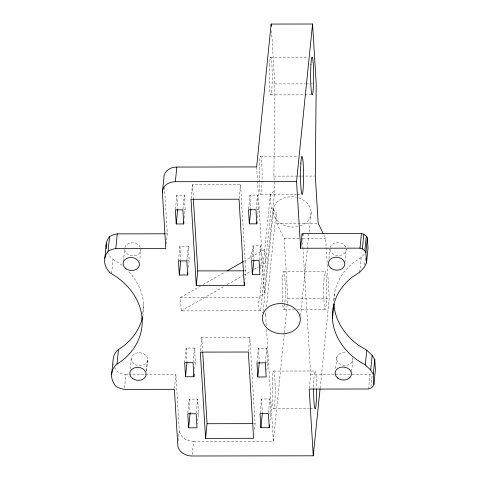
<?xml version="1.0" encoding="UTF-8"?>
<svg xmlns="http://www.w3.org/2000/svg" width="480" height="480" viewBox="0 0 480 480"><rect width="100%" height="100%" fill="white"/><g stroke="black" fill="none" stroke-linecap="round" stroke-linejoin="round"><path stroke-width="0.36" stroke-dasharray="2.4 1.8" d="M266.298 325.608L265.662 315.168L260.292 310.272A17.484 13.89 5.8 0 1 259.542 297.894L264.312 292.986L274.752 190.176L273.9 176.118L274.794 83.922L271.512 30.054M111.636 273.312L113.052 259.392L111.516 258.084A22.896 18.192 5.8 0 1 107.232 251.832M123.39 261.594L124.626 249.366A8.178 6.492 5.8 0 0 133.176 255.864A8.178 6.492 5.8 0 0 140.928 249.336L139.788 260.55M124.536 387.912L125.874 374.724L121.674 373.764L117.816 372.066A22.896 18.192 5.8 0 1 114.666 367.518M130.302 369.258L131.214 357.534M142.644 313.794L143.61 304.266M146.4 371.136L147.444 360.882A8.178 6.492 5.8 0 0 136.974 352.92A8.178 6.492 5.8 0 0 133.986 363.822A8.178 6.492 5.8 0 0 147.444 360.882M146.43 370.914L147.618 359.196M166.26 244.056L167.298 233.802L164.484 187.626M175.434 209.148L176.844 195.228L184.338 195.216L185.196 209.298L184.224 218.82M182.922 209.136L184.338 195.216M178.47 260.934L179.958 246.282L188.328 246.27L189.186 260.352L188.364 268.41M191.088 198.558L192.504 184.638L240.522 184.56L245.778 270.828L244.812 280.35M186.84 260.922L188.328 246.27M174.462 388.566L175.878 374.646L129.606 374.718M184.662 362.694L186.15 348.042L194.526 348.03L195.378 362.112L194.412 371.634M178.236 440.76L179.28 430.506L175.878 374.646M187.848 413.016L189.264 399.096L197.634 399.084L198.492 413.166L197.376 424.158M193.032 362.682L194.526 348.03M200.472 350.64L201.81 337.452L249.828 337.374L255.084 423.642L254.34 430.968M196.218 413.004L197.634 399.084M192.192 454.536L193.536 441.348A13.638 10.83 5.8 0 1 179.28 430.506M239.112 198.48L240.522 184.56M248.568 209.028L249.978 195.108L257.466 195.096L258.324 209.184L257.436 217.974M256.056 209.016L257.466 195.096M251.658 259.776L253.068 245.856L260.556 245.844L261.414 259.932L260.376 270.186M248.418 351.294L249.828 337.374M259.146 259.764L260.556 245.844M270.324 194.586L259.884 297.39L180.438 297.516L181.254 310.896L260.7 310.77L271.14 207.966L270.324 194.586L274.752 190.176M257.01 362.154L258.426 348.234L266.796 348.222L267.654 362.31L266.832 370.368M263.148 311.31L273.654 207.996M265.662 315.168L266.118 310.698M266.496 306.972L276.102 212.358L271.14 207.966M260.1 412.902L261.516 398.982L269.886 398.97L270.744 413.052L270 420.378M265.308 362.874L266.796 348.222M268.47 412.89L269.886 398.97M193.536 441.348L273.336 441.222L287.85 298.356L284.202 238.5L276.774 223.344L276.102 212.358M300.588 315.702L311.136 211.854A19.002 15.096 5.8 0 0 298.254 197.778M309.276 388.35L310.686 374.43L303.066 249.24M328.962 258.564L329.952 248.814M320.13 388.194L329.262 298.29L325.62 238.434L323.676 234.48M333.864 300.57L334.686 292.512M344.892 262.2L346.23 249.012A8.178 6.492 5.8 0 1 338.472 255.54A8.178 6.492 5.8 0 1 329.928 249.036M335.652 368.418L336.792 357.21M359.646 272.28L361.134 257.628L365.916 252.426M351.63 371.544L352.92 358.872M364.65 264.882L365.394 257.556M368.556 388.992L370.044 374.34L371.742 373.764M370.962 386.76L372.156 375.036M249.912 257.754L253.806 247.302M361.134 257.628L353.448 262.644A71.82 57.054 5.8 0 0 333.858 300.372M180.438 297.516L200.55 286.026M203.142 284.544L225.198 271.938M244.008 261.192L264.768 249.324L265.578 262.704L259.092 266.412M181.254 310.896L224.712 286.062M227.31 284.58L242.88 275.682M243.528 275.31L251.31 270.864M253.902 269.382L258.444 266.784M270.51 57.192L308.226 57.132M274.794 83.922L305.112 83.874M305.85 83.874L309.546 83.868M310.29 83.868L312.504 83.862M270.942 94.896L304.218 94.842M304.956 94.842L310.872 94.836M260.412 156.636L298.128 156.576M273.9 176.118L297.564 176.082M298.302 176.082L300.522 176.076M301.26 176.076L315.312 176.052M260.844 194.34L296.34 194.286M297.078 194.286L300.774 194.28M183.696 209.304L185.196 209.298M256.83 209.184L258.324 209.184M276.774 223.344L318.186 223.278M165.804 233.802L167.298 233.802M284.202 238.5L299.736 238.476M302.694 238.47L325.62 238.434M259.92 259.932L261.414 259.932M187.092 260.358L189.186 260.352M244.302 270.828L245.778 270.828M283.572 271.674L324.984 271.608M287.85 298.356L329.262 298.29M284.004 309.378L294.354 309.366M297.312 309.36L325.416 309.318M193.986 362.118L195.378 362.112M265.56 362.31L267.654 362.31M273.474 371.07L314.886 371.004M125.874 374.724L128.862 374.718M310.686 374.43L334.434 374.394M335.172 374.394L370.044 374.34M273.9 408.774L309.396 408.72M310.14 408.72L313.836 408.714M197.094 413.172L198.492 413.166M269.346 413.058L270.744 413.052M253.608 423.648L255.084 423.642M113.052 259.392L119.07 263.01A71.82 57.054 5.8 0 1 122.592 265.758M302.382 238.062L303.018 248.49M256.632 166.926L257.454 180.354M257.496 181.098L264.312 292.986M266.526 329.34L273.336 441.222M249.978 195.108L250.836 209.196M253.068 245.856L253.926 259.944M258.426 348.234L259.278 362.322M261.516 398.982L262.374 413.07M192.504 184.638L193.32 198.024M201.81 337.452L202.626 350.838M176.844 195.228L177.66 208.572M179.958 246.282L180.768 259.626M186.15 348.042L187.008 362.124M189.264 399.096L190.122 413.184M259.242 182.004A19.002 1.488 89.9 0 1 260.838 156.732A19.002 1.488 89.9 0 1 261.81 187.326A19.002 1.488 89.9 0 1 259.26 182.658M284.88 303.684A19.002 1.488 89.9 0 1 282.726 303.528M282.618 302.01A19.002 1.488 89.9 0 1 282.768 276.444A19.002 1.488 89.9 0 1 284.778 276.588A19.002 1.488 89.9 0 1 284.982 302.178M311.136 211.854A19.002 15.096 5.8 0 1 299.97 225.966M297.984 226.5A19.002 15.096 5.8 0 1 273.246 211.914A19.002 15.096 5.8 0 1 296.202 197.25M330.102 247.35A8.178 6.492 5.8 0 1 337.68 242.514A8.178 6.492 5.8 0 1 345.846 247.326M128.94 271.764A71.82 57.054 5.8 0 1 142.86 315.72M352.728 357.738A8.178 6.492 5.8 0 1 345.402 365.394A8.178 6.492 5.8 0 1 336.63 358.14A8.178 6.492 5.8 0 1 346.494 352.59M124.8 247.674A8.178 6.492 5.8 0 1 132.378 242.838A8.178 6.492 5.8 0 1 140.55 247.65M313.62 387.27A19.002 1.488 89.9 0 1 315.078 370.854A19.002 1.488 89.9 0 1 316.572 387.48M113.706 365.046A22.896 18.192 5.8 0 1 113.388 363.78M269.532 64.392A19.002 1.488 89.9 0 0 270.552 94.872A19.002 1.488 89.9 0 0 272.088 68.874A19.002 1.488 89.9 0 0 269.532 64.392M272.496 378.27A19.002 1.488 89.9 0 0 273.516 408.744A19.002 1.488 89.9 0 0 275.052 382.746A19.002 1.488 89.9 0 0 272.496 378.27M324.006 278.808A19.002 1.488 89.9 0 0 325.026 309.288A19.002 1.488 89.9 0 0 326.562 283.29A19.002 1.488 89.9 0 0 324.006 278.808"/><path stroke-width="0.72" d="M104.82 258.246L106.308 243.594M320.058 388.938L313.26 455.808L192.048 456A13.638 10.83 5.8 0 1 177.792 445.158L174.39 389.298L124.386 389.376L120.186 388.416L116.328 386.718A22.896 18.192 5.8 0 1 115.656 365.196L122.61 360.246A71.82 57.054 5.8 0 0 117.582 277.662L110.028 272.736A22.896 18.192 5.8 0 1 108.078 251.214L109.566 236.562L113.214 234.852L117.3 233.88L165.06 233.802M108.078 251.214L111.726 249.504L115.812 248.532L117.3 233.88M111.612 374.604L113.1 359.952A22.896 18.192 5.8 0 1 117.144 350.544L124.098 345.594A71.82 57.054 5.8 0 0 142.566 317.124M117.036 363.882L118.524 349.23M142.122 318.918L142.35 316.722M115.812 248.532L165.81 248.454L162.408 192.594L163.896 177.942A13.638 10.83 5.8 0 1 176.832 167.058L256.632 166.926L271.146 24.066L312.558 24L316.206 83.856L315.312 176.052L318.186 223.278L323.358 233.82M162.408 192.594A13.638 10.83 5.8 0 1 175.344 181.71L176.832 167.058M183.93 221.754L183.708 223.95L176.214 223.962L177.702 209.31M187.92 272.808L187.698 275.004L179.322 275.016L180.738 261.102M194.19 373.836L193.89 376.764L185.52 376.776L186.936 362.856M244.59 282.552L244.29 285.48L196.266 285.558L197.76 270.906L193.362 198.768M188.634 427.836L187.776 413.748L196.146 413.736L197.004 427.818L188.634 427.836L190.122 413.184M205.578 438.372L200.322 352.104L248.34 352.026L253.596 438.294L205.578 438.372L207.066 423.72L202.716 352.326M257.064 221.64L256.836 223.836L249.348 223.848L250.836 209.196M252.438 274.596L251.58 260.508L259.068 260.496L259.926 274.584L252.438 274.596L253.854 260.676M257.79 376.974L256.932 362.886L265.308 362.874L266.166 376.956L257.79 376.974L259.278 362.322M269.55 424.776L269.256 427.704L260.886 427.722L262.296 413.802M313.26 455.808L309.198 389.082L368.556 388.992L370.812 388.224L373.08 386.316L373.908 384.498L373.278 374.178L370.698 370.044L365.286 364.86L356.988 359.874A71.82 57.054 5.8 0 1 351.96 277.296L359.646 272.28L364.428 267.078L366.504 262.938L365.88 252.618L364.824 250.8L362.328 248.904L359.982 248.148L300.624 248.238L296.556 181.518L312.558 24M300.624 248.238L302.112 233.586L361.47 233.496L363.816 234.252L366.312 236.148L367.368 237.966L367.992 248.286L366.504 262.938M332.448 318.618L333.936 303.966A71.82 57.054 5.8 0 0 358.476 345.222L366.774 350.208L372.186 355.392L374.766 359.526L375.396 369.846L373.908 384.498M359.982 248.148L361.47 233.496M362.328 248.904L363.816 234.252M364.824 250.8L366.312 236.148M365.88 252.618L367.368 237.966M365.286 364.86L366.774 350.208M370.698 370.044L372.186 355.392M373.278 374.178L374.766 359.526M227.142 270.828L243.36 261.558M175.344 181.71L296.556 181.518M301.974 234.924L303.738 234.918M197.76 270.906L243.564 270.834M207.066 423.72L252.87 423.648M271.146 24.066L271.284 26.31M256.836 223.836L255.978 209.748L248.49 209.76L249.348 223.848M269.256 427.704L268.398 413.622L260.028 413.634L260.886 427.722M244.29 285.48L239.034 199.212L191.016 199.29L196.266 285.558M187.698 275.004L186.84 260.922L178.47 260.934L179.322 275.016M193.89 376.764L193.032 362.682L184.662 362.694L185.52 376.776M183.708 223.95L182.85 209.868L175.356 209.88L176.214 223.962M106.32 248.688A22.896 18.192 5.8 0 1 109.566 236.562M316.584 388.89A19.002 1.488 89.9 0 1 315.12 408.858A19.002 1.488 89.9 0 1 313.614 388.68M132.498 378.474A8.178 6.492 5.8 0 0 145.956 375.534A8.178 6.492 5.8 0 0 135.486 367.572A8.178 6.492 5.8 0 0 132.498 378.474M337.8 378.15A8.178 6.492 5.8 0 0 351.258 375.21A8.178 6.492 5.8 0 0 340.788 367.248A8.178 6.492 5.8 0 0 337.8 378.15M300.846 163.77A19.002 1.488 89.9 0 0 301.866 194.244A19.002 1.488 89.9 0 0 303.408 168.246A19.002 1.488 89.9 0 0 300.846 163.77M268.596 329.424A19.002 15.096 5.8 0 0 299.88 322.59A19.002 15.096 5.8 0 0 275.55 304.08A19.002 15.096 5.8 0 0 268.596 329.424M125.808 268.62A8.178 6.492 5.8 0 0 139.266 265.674A8.178 6.492 5.8 0 0 128.796 257.712A8.178 6.492 5.8 0 0 125.808 268.62M331.11 268.29A8.178 6.492 5.8 0 0 344.568 265.35A8.178 6.492 5.8 0 0 334.098 257.388A8.178 6.492 5.8 0 0 331.11 268.29M310.944 64.326A19.002 1.488 89.9 0 0 311.964 94.806A19.002 1.488 89.9 0 0 313.5 68.808A19.002 1.488 89.9 0 0 310.944 64.326"/></g></svg>
